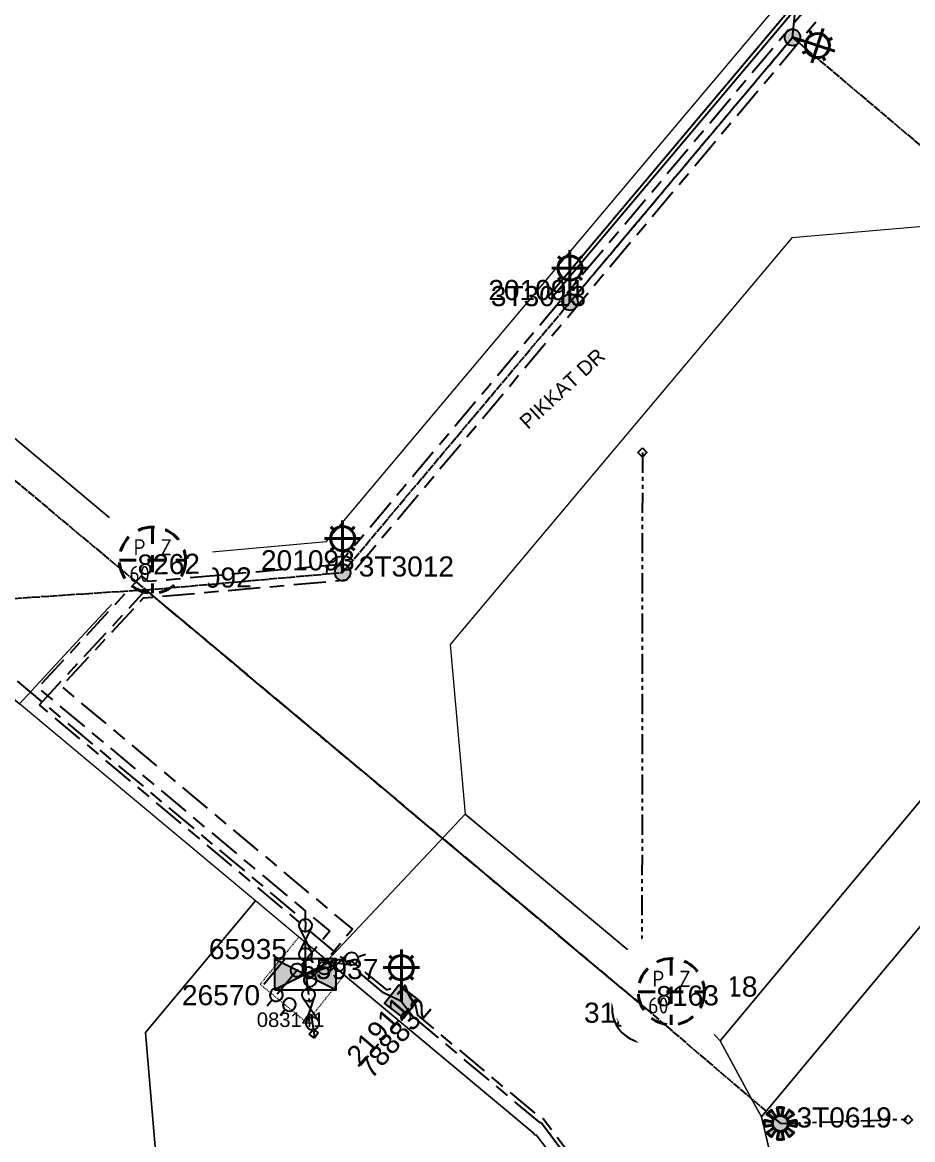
# Model space of a CAD drawing. Header units: metres. Extents: x 268626 to 271256, y 6186812 to 6188765.
# Drawn here: x 269237.5 to 269348.2, y 6187493.2 to 6187632 of the extents above; entities that cross this region are included whole.
import ezdxf
from ezdxf.enums import TextEntityAlignment as Align

# ---------------------------------------------------------------- set-up
doc = ezdxf.new("R2010")
doc.units = ezdxf.units.M
for name, pattern in [('Cable Exist OH', [1, 1, 0]), ('Cable Exist UG', [8.2, 4, -1.2, 1.8, -1.2]), ('Dash', [5, 3, -2]), ('DASHED', [0.75, 0.5, -0.25]), ('HIDDEN2', [0.1875, 0.125, -0.0625]), ('PHANTOMX2', [5, 2.5, -0.5, 0.5, -0.5, 0.5, -0.5])]:
    doc.linetypes.add(name, pattern=pattern)
doc.layers.get('0').update_dxf_attribs({"color": 6})
for name, color, linetype, lineweight in [('Cadastre Land Parcels_SP_EXT', 96, 'Continuous', 15), ('Cadastre Other Property_SP_EXT', 96, 'DASHED', 15), ('Cadastre Roads_SP_EXT', 54, 'Continuous', 15), ('Mains_HV_EXT', 11, 'Continuous', 25), ('Mains_LV_EXT', 161, 'Continuous', 25), ('Mains_SL_EXT', 111, 'Continuous', 25)]:
    doc.layers.add(name, color=color, linetype=linetype, lineweight=lineweight)
for name, color, linetype in [('Equip_HV_EXT', 7, 'Continuous'), ('Equip_LV_EXT', 7, 'Continuous'), ('Equip_SL_EXT', 7, 'Continuous'), ('Equip_SP_SL_EXT', 7, 'Continuous'), ('Services_SP_EXT', 42, 'PHANTOMX2'), ('Sub_SP_EXT', 7, 'Continuous'), ('Sub_SP_TR_HV_LV_EXT', 7, 'Continuous'), ('SupportsOH_SP_TR_HV_LV_SL_EXT', 7, 'Continuous'), ('SupportsUG_SP_LV_SL_EXT', 7, 'Continuous'), ('UG_Details_SP_MISC', 7, 'Continuous')]:
    doc.layers.add(name, color=color, linetype=linetype)
doc.styles.add('COLUMN_LABEL', font='arial.ttf')
doc.styles.add('iecARIAL', font='arial.ttf', dxfattribs={"height": 2})
doc.styles.add('IESYMBOL1', font='isocp.shx')
doc.styles.add('POLE_LABEL', font='arial.ttf', dxfattribs={"height": 2})
doc.styles.add('SLCP_LABEL', font='arial.ttf', dxfattribs={"height": 3.5})
doc.styles.get("Standard").update_dxf_attribs({"font": 'arial.ttf'})
doc.styles.add('SWITCH_LABEL', font='arial.ttf', dxfattribs={"height": 2.5})

# ---------------------------------------------------------------- blocks, each defined once
blk = doc.blocks.new('SUB_POLE_EXT')
blk.add_wipeout([(0, 4.22), (0.42, 4.2), (0.83, 4.14), (1.21, 4.05), (1.62, 3.9), (1.99, 3.72), (2.35, 3.51), (2.68, 3.26), (2.99, 2.99), (3.28, 2.66), (3.52, 2.34), (3.76, 1.92), (3.9, 1.62), (4.04, 1.23), (4.18, 0.63), (4.22, 0), (4.18, -0.61), (4.06, -1.15), (3.9, -1.62), (3.58, -2.24), (3.22, -2.73), (2.97, -3.01), (2.68, -3.26), (2.36, -3.5), (2, -3.72), (1.64, -3.89), (1.25, -4.03), (0.82, -4.14), (0.42, -4.2), (0, -4.22), (-0.41, -4.2), (-0.8, -4.15), (-1.21, -4.05), (-1.62, -3.9), (-1.99, -3.73), (-2.35, -3.51), (-2.68, -3.26), (-2.96, -3.02), (-3.23, -2.72), (-3.51, -2.35), (-3.71, -2.01), (-3.91, -1.6), (-4.05, -1.21), (-4.16, -0.76), (-4.22, -0.14), (-4.21, 0.39), (-4.14, 0.83), (-4.03, 1.27), (-3.9, 1.63), (-3.71, 2.02), (-3.5, 2.37), (-3.28, 2.67), (-2.99, 2.99), (-2.68, 3.27), (-2.33, 3.52), (-1.98, 3.73), (-1.63, 3.9), (-1.2, 4.05), (-0.78, 4.15), (-0.4, 4.21)])
blk.add_line((2.16, 0.48), (2.16, 0.48, 0))
blk.add_lwpolyline([(-4.22, 0, 1), (4.22, 0, 1)], format="xyb", close=True)
blk.add_lwpolyline([(2.14, 0.52), (0, 4.22), (-3.66, -2.11), (3.66, -2.11)], close=True)
for tag, height, flags, p in [('ASSET_NUM', 2.5, 8, (2, 2)), ('STREET_CODE', 0.2, 9, (1.5, 0)), ('CONSTRUCTED_VOLTAGE', 0.2, 9, (1.5, -0.2)), ('OPERATING_VOLTAGE', 0.2, 9, (1.5, -0.6)), ('OPERATED_BY', 0.2, 9, (1.5, -0.8)), ('ORIENTATION', 0.2, 9, (1.5, -1.2)), ('OWNED_BY', 0.2, 9, (1.5, -1.4)), ('NO_PHASES', 0.2, 9, (1.5, -0.4)), ('MAINTAINED_BY', 0.2, 9, (1.5, -1)), ('SECONDARY_VOLTAGE', 0.2, 9, (1.5, -1.6)), ('STATE', 0.2, 9, (1.5, -1.8)), ('SUBSTATION_TYPE', 0.2, 9, (1.5, -2)), ('STREETNAME', 0.2, 9, (1.5, -2.8)), ('USAGE', 0.2, 9, (1.5, -2.2)), ('LEGEND', 0.2, 9, (1.5, -2.4)), ('LOCATION', 0.2, 9, (1.5, -2.6)), ('SUBURB', 0.2, 9, (1.5, -3)), ('Z', 0.2, 1, (1.5, -3.4)), ('NOTES', 0.2, 9, (1.5, -3.2))]:
    blk.add_attdef(tag, text='', height=height, dxfattribs=dict(flags=flags)).set_placement(p, align=Align.MIDDLE_LEFT)
blk = doc.blocks.new('SUB_PADMOUNT_EXT')
for points in [[(0, 0), (-3.84, 1.92), (-3.84, -1.92)], [(0, 0), (3.84, 1.92), (3.84, -1.92)]]:
    blk.add_hatch(color=256).paths.add_polyline_path(points)
for p, q in [((3.84, 1.92), (-3.84, -1.92)), ((-3.84, 1.92), (3.84, -1.92))]:
    blk.add_line(p, q)
blk.add_lwpolyline([(-3.84, -1.92), (3.84, -1.92), (3.84, 1.92), (-3.84, 1.92)], close=True)
for tag, height, flags, p in [('ASSET_NUM', 2.5, 8, (2, 2)), ('STREET_CODE', 0.2, 9, (1.5, 0)), ('CONSTRUCTED_VOLTAGE', 0.2, 9, (1.5, -0.2)), ('OPERATING_VOLTAGE', 0.2, 9, (1.5, -0.6)), ('ORIENTATION', 0.2, 9, (1.5, -0.8)), ('OWNED_BY', 0.2, 9, (1.5, -1)), ('OPERATED_BY', 0.2, 9, (1.5, -1.2)), ('NO_PHASES', 0.2, 9, (1.5, -0.4)), ('MAINTAINED_BY', 0.2, 9, (1.5, -1.4)), ('SECONDARY_VOLTAGE', 0.2, 9, (1.5, -1.6)), ('STATE', 0.2, 9, (1.5, -1.8)), ('SUBSTATION_TYPE', 0.2, 9, (1.5, -2.2)), ('PARENT', 0.2, 9, (1.5, -2)), ('USAGE', 0.2, 9, (1.5, -2.4)), ('LEGEND', 0.2, 9, (1.5, -2.6)), ('LOCATION', 0.2, 9, (1.5, -2.8)), ('STREETNAME', 0.2, 9, (1.5, -3)), ('SUBURB', 0.2, 9, (1.5, -3.2)), ('Z', 0.2, 1, (1.5, -3.6)), ('NOTES', 0.2, 9, (1.5, -3.4))]:
    blk.add_attdef(tag, text='', height=height, dxfattribs=dict(flags=flags)).set_placement(p, align=Align.MIDDLE_LEFT)
blk = doc.blocks.new('COLUMN_EXT')
blk.add_hatch(color=256).paths.add_polyline_path([(-1.49, 1.48), (-1.49, -1.49), (1.48, -1.49), (1.48, 1.48)])
blk.add_lwpolyline([(-1.49, -1.49), (1.48, -1.49), (1.48, 1.48), (-1.49, 1.48)], close=True)
for tag, height, style, flags, p in [('ASSET_NUM', 2.5, 'COLUMN_LABEL', 8, (2, 2)), ('STRUCTURE_PLANT_NUMBER', 0.2, 'POLE_LABEL', 9, (1.81, 0.03)), ('STREET_CODE', 0.2, 'COLUMN_LABEL', 9, (1.81, -0.2))]:
    blk.add_attdef(tag, text='', height=height, dxfattribs=dict(style=style, flags=flags)).set_placement(p, align=Align.MIDDLE_LEFT)
at = {"flags": 9}
for tag, p in [('COLUMN_TYPE', (1.81, -0.4)), ('OWNED_BY', (1.81, -0.6)), ('STATE', (1.81, -0.8)), ('USAGE', (1.81, -1)), ('LEGEND', (1.81, -1.2)), ('LOCATION', (1.81, -1.4)), ('STREETNAME', (1.81, -1.6)), ('SUBURB', (1.81, -1.8)), ('NOTES', (1.81, -2))]:
    blk.add_attdef(tag, text='', height=0.2, dxfattribs=at).set_placement(p, align=Align.MIDDLE_LEFT)
at = {"flags": 1}
blk.add_attdef('Z', (1.81, -2.35), '', height=0.2, dxfattribs=at)
blk = doc.blocks.new('LV_OH_LINKS_DISTFUSE_EXT')
for p, q in [((0, 0), (0.96, 0)), ((3.84, 0), (4.8, 0))]:
    blk.add_line(p, q)
blk.add_lwpolyline([(3.84, -1.2), (3.84, 1.2), (0.96, -1.2), (0.96, 1.2)], close=True)
at = {"flags": 9}
for tag, p in [('ACTUAL_STATUS', (0, 0)), ('CONSTRUCTED_VOLTAGE', (0, -0.2)), ('OPERATING_VOLTAGE', (0, -0.6)), ('ORIENTATION', (0, -0.8)), ('OWNED_BY', (0, -1)), ('STATE', (0, -1.2)), ('SWITCH_TYPE', (0, -1.4)), ('NO_PHASES', (0, -0.4)), ('USAGE', (0, -1.6)), ('NOTES', (0, -1.8))]:
    blk.add_attdef(tag, text='', height=0.2, dxfattribs=at).set_placement(p, align=Align.MIDDLE_LEFT)
at = {"flags": 1}
blk.add_attdef('Z', (0, 0), '', height=0.2, dxfattribs=at)
blk = doc.blocks.new('SL_LANTERN_EXT')
at = {"lineweight": 40}
for p, q in [((-1.46, 5.68), (-1.06, 5.28)), ((0, 1.97), (0, 6.47)), ((1.46, 5.68), (1.06, 5.28)), ((-2.25, 4.22), (2.25, 4.22)), ((-1.46, 2.76), (-1.06, 3.16)), ((1.46, 2.76), (1.06, 3.16)), ((0, 0), (0, 2.72))]:
    blk.add_line(p, q, dxfattribs=at)
blk.add_circle((0, 4.22), 1.5, dxfattribs=at)
at = {"style": 'iecARIAL', "flags": 8}
blk.add_attdef('ASSET_NUM', (1.5, 1.5), '', height=2.5, dxfattribs=at)
for tag, p, height, flags in [('CONSTRUCTED_VOLTAGE', (0.98, -0.65), 0.2, 9), ('CONTROL_TYPE', (0.98, -0.85), 0.2, 9), ('LANTERN_PURPOSE', (0.98, -1.05), 0.2, 9), ('LANTERN_TYPE', (0.98, -1.25), 0.2, 9), ('NO_PHASES', (0.98, -1.45), 0.2, 9), ('LNUMBER', (2.18, -3.25), 2.5, 8), ('OPERATING_VOLTAGE', (0.98, -1.65), 0.2, 9), ('ORIENTATION', (0.98, -1.85), 0.2, 9), ('OWNED_BY', (0.98, -2.05), 0.2, 9), ('STATE', (0.98, -2.25), 0.2, 9), ('USAGE', (0.98, -2.45), 0.2, 9), ('CEXIST', (0.98, -2.65), 0.2, 9), ('CNEW', (0.98, -2.85), 0.2, 9), ('CNUMBER', (0.98, -3.05), 0.2, 9), ('CREMOVE', (0.98, -3.25), 0.2, 9), ('CREPLACE', (0.98, -3.45), 0.2, 9), ('LKINGHEIGHT', (0.98, -3.65), 0.2, 9), ('LBRACKET', (0.98, -3.85), 0.2, 9), ('LBRACKETVOCAB', (0.98, -4.05), 0.2, 9), ('LCATEGORY', (0.98, -4.25), 0.2, 9), ('LCHARGE1', (0.98, -4.45), 0.2, 9), ('LCHARGE1PERCENT', (0.98, -4.65), 0.2, 9), ('LCHARGE2', (0.98, -4.85), 0.2, 9), ('LCHARGE2PERCENT', (0.98, -5.05), 0.2, 9), ('LCHARGE3', (0.98, -5.25), 0.2, 9), ('LCHARGE3PERCENT', (0.98, -5.45), 0.2, 9), ('LEXIST', (0.98, -5.65), 0.2, 9), ('LLAMP', (0.98, -5.85), 0.2, 9), ('LLAMPVOCAB', (0.98, -6.05), 0.2, 9), ('LMAST', (0.98, -6.25), 0.2, 9), ('LMASTVOCAB', (0.98, -6.45), 0.2, 9), ('LNEW', (0.98, -6.65), 0.2, 9), ('LANTNUMBER', (0.98, -6.85), 0.2, 9), ('LOUTREACH', (0.98, -7.25), 0.2, 9), ('LOUTREACHVOCAB', (0.98, -7.45), 0.2, 9), ('LRATECODE', (0.98, -7.65), 0.2, 9), ('LREMOVE', (0.98, -7.85), 0.2, 9), ('LREPLACE', (0.98, -8.05), 0.2, 9), ('LTYPE', (0.98, -8.25), 0.2, 9), ('LTYPEVOCAB', (0.98, -8.45), 0.2, 9), ('STREETNAME', (0.98, -9.25), 0.2, 9), ('SUBURB', (0.98, -9.45), 0.2, 1), ('LEGEND', (0.98, -8.65), 0.2, 9), ('LOCATION', (0.98, -8.85), 0.2, 9), ('NOTES', (0.98, -9.05), 0.2, 9)]:
    blk.add_attdef(tag, p, '', height=height, dxfattribs=dict(flags=flags))
blk = doc.blocks.new('*U226')
at = {"lineweight": 40}
for p, q in [((0, 0), (1.68, -0.55)), ((2.16, 0.83), (2.42, 0.33)), ((3.8, 1.13), (2.4, -3.15)), ((0.96, -0.31), (5.24, -1.71)), ((4.94, -0.08), (4.44, -0.33)), ((1.26, -1.94), (1.76, -1.69)), ((4.03, -2.85), (3.78, -2.35))]:
    blk.add_line(p, q, dxfattribs=at)
blk.add_circle((3.1, -1.01), 1.5, dxfattribs=at)
at = {"style": 'iecARIAL', "flags": 8}
blk.add_attdef('ASSET_NUM', (1.5, 1.5), '', height=2.5, dxfattribs=at)
for tag, p, height, flags in [('CONSTRUCTED_VOLTAGE', (0.98, -0.65), 0.2, 9), ('CONTROL_TYPE', (0.98, -0.85), 0.2, 9), ('LANTERN_PURPOSE', (0.98, -1.05), 0.2, 9), ('LANTERN_TYPE', (0.98, -1.25), 0.2, 9), ('NO_PHASES', (0.98, -1.45), 0.2, 9), ('LNUMBER', (2.18, -3.25), 2.5, 8), ('OPERATING_VOLTAGE', (0.98, -1.65), 0.2, 9), ('ORIENTATION', (0.98, -1.85), 0.2, 9), ('OWNED_BY', (0.98, -2.05), 0.2, 9), ('STATE', (0.98, -2.25), 0.2, 9), ('USAGE', (0.98, -2.45), 0.2, 9), ('CEXIST', (0.98, -2.65), 0.2, 9), ('CNEW', (0.98, -2.85), 0.2, 9), ('CNUMBER', (0.98, -3.05), 0.2, 9), ('CREMOVE', (0.98, -3.25), 0.2, 9), ('CREPLACE', (0.98, -3.45), 0.2, 9), ('LKINGHEIGHT', (0.98, -3.65), 0.2, 9), ('LBRACKET', (0.98, -3.85), 0.2, 9), ('LBRACKETVOCAB', (0.98, -4.05), 0.2, 9), ('LCATEGORY', (0.98, -4.25), 0.2, 9), ('LCHARGE1', (0.98, -4.45), 0.2, 9), ('LCHARGE1PERCENT', (0.98, -4.65), 0.2, 9), ('LCHARGE2', (0.98, -4.85), 0.2, 9), ('LCHARGE2PERCENT', (0.98, -5.05), 0.2, 9), ('LCHARGE3', (0.98, -5.25), 0.2, 9), ('LCHARGE3PERCENT', (0.98, -5.45), 0.2, 9), ('LEXIST', (0.98, -5.65), 0.2, 9), ('LLAMP', (0.98, -5.85), 0.2, 9), ('LLAMPVOCAB', (0.98, -6.05), 0.2, 9), ('LMAST', (0.98, -6.25), 0.2, 9), ('LMASTVOCAB', (0.98, -6.45), 0.2, 9), ('LNEW', (0.98, -6.65), 0.2, 9), ('LANTNUMBER', (0.98, -6.85), 0.2, 9), ('LOUTREACH', (0.98, -7.25), 0.2, 9), ('LOUTREACHVOCAB', (0.98, -7.45), 0.2, 9), ('LRATECODE', (0.98, -7.65), 0.2, 9), ('LREMOVE', (0.98, -7.85), 0.2, 9), ('LREPLACE', (0.98, -8.05), 0.2, 9), ('LTYPE', (0.98, -8.25), 0.2, 9), ('LTYPEVOCAB', (0.98, -8.45), 0.2, 9), ('STREETNAME', (0.98, -9.25), 0.2, 9), ('SUBURB', (0.98, -9.45), 0.2, 1), ('LEGEND', (0.98, -8.65), 0.2, 9), ('LOCATION', (0.98, -8.85), 0.2, 9), ('NOTES', (0.98, -9.05), 0.2, 9)]:
    blk.add_attdef(tag, p, '', height=height, dxfattribs=dict(flags=flags))
blk = doc.blocks.new('SL_NIGHTWATCH_EXT')
at = {"lineweight": 40}
h = blk.add_hatch(color=256, dxfattribs=at)
h.paths.add_polyline_path([(0.39, 1.96, 0.098491), (-0.39, 1.96), (-0.2, 0.98, -0.098491), (0.19, 0.98)])
h.paths.add_polyline_path([(0.55, 0.83, -0.098491), (0.83, 0.56), (1.66, 1.11, 0.098491), (1.11, 1.66)])
h.paths.add_polyline_path([(0.98, 0.2, -0.098491), (0.98, -0.19), (1.96, -0.39, 0.098491), (1.96, 0.39)])
h.paths.add_polyline_path([(0.83, -0.55, -0.098491), (0.56, -0.83), (1.11, -1.66, 0.098491), (1.66, -1.11)])
h.paths.add_polyline_path([(-0.19, -0.98), (-0.39, -1.96, 0.098491), (0.39, -1.96), (0.2, -0.98, -0.098491)])
h.paths.add_polyline_path([(-0.83, -0.56), (-1.66, -1.11, 0.098491), (-1.11, -1.66), (-0.55, -0.83, -0.098491)])
h.paths.add_polyline_path([(-0.98, 0.19), (-1.96, 0.39, 0.098491), (-1.96, -0.39), (-0.98, -0.2, -0.098491)])
h.paths.add_polyline_path([(-1.11, 1.66, 0.098491), (-1.66, 1.11), (-0.83, 0.55, -0.098491), (-0.56, 0.83)])
for p, q in [((-1.16, 1.63), (-1.16, 1.63, 0)), ((-1.1, 1.64), (-1.1, 1.64, 0)), ((1.08, 1.63), (1.08, 1.63, 0)), ((-0.86, -0.57), (-0.86, -0.57, 0)), ((0.82, -0.57), (0.82, -0.57, 0)), ((1.96, -0.37), (1.96, -0.37, 0)), ((1.13, -1.65), (1.13, -1.65, 0))]:
    blk.add_line(p, q, dxfattribs=at)
for points in [[(-0.56, 0.83, 0.098491), (-0.83, 0.55), (-1.66, 1.11, -0.098491), (-1.11, 1.66)], [(-0.2, 0.98, -0.098491), (0.19, 0.98), (0.39, 1.96, 0.098491), (-0.39, 1.96)], [(0.83, 0.56), (1.66, 1.11, 0.098491), (1.11, 1.66), (0.55, 0.83, -0.098491)], [(-0.98, 0.19, 0.098491), (-0.98, -0.2), (-1.96, -0.39, -0.098491), (-1.96, 0.39)], [(0.98, -0.19), (1.96, -0.39, 0.098491), (1.96, 0.39), (0.98, 0.2, -0.098491)], [(-0.83, -0.56, 0.098491), (-0.55, -0.83), (-1.11, -1.66, -0.098491), (-1.66, -1.11)], [(0.2, -0.98), (0.39, -1.96, -0.098491), (-0.39, -1.96), (-0.19, -0.98, 0.098491)], [(0.56, -0.83), (1.11, -1.66, 0.098491), (1.66, -1.11), (0.83, -0.55, -0.098491)]]:
    blk.add_lwpolyline(points, format="xyb", close=True, dxfattribs=at)
blk.add_circle((0, 0), 1, dxfattribs=at)
blk = doc.blocks.new('CCP_EXT')
at = {"flags": 9}
for tag, p in [('LEGEND', (0, -1.4)), ('STATE', (0, -1.8)), ('LIFE_SUPPORT', (0, -1.6)), ('NOTES', (0, -2))]:
    blk.add_attdef(tag, text='', height=0.2, dxfattribs=at).set_placement(p, align=Align.MIDDLE_LEFT)
blk.add_wipeout([(0, 0.57), (0.57, 0), (0, -0.57), (-0.57, 0)])
blk.add_lwpolyline([(-0.57, 0), (0, 0.57), (0.57, 0), (0, -0.57), (-0.57, 0)])
at = {"flags": 1}
blk.add_attdef('Z', (0, 0), '', height=0.2, dxfattribs=at)
at = {"flags": 9}
for tag, p in [('CCP_TYPE', (0, 0)), ('CONSTRUCTED_VOLTAGE', (0, -0.2)), ('OPERATING_VOLTAGE', (0, -0.6)), ('ORIENTATION', (0, -0.8)), ('OWNED_BY', (0, -1)), ('NO_PHASES', (0, -0.4)), ('USAGE', (0, -1.2))]:
    blk.add_attdef(tag, text='', height=0.2, dxfattribs=at).set_placement(p, align=Align.MIDDLE_LEFT)
blk = doc.blocks.new('POLE_EXT')
blk.add_hatch(color=256).paths.add_polyline_path([(-1, 0, 1), (1, 0, 1)])
blk.add_lwpolyline([(-1, 0, 1), (1, 0, 1)], format="xyb", close=True)
at = {"flags": 8}
blk.add_attdef('pNumber', text='', height=2, dxfattribs=at).set_placement((3, 2.5), align=Align.MIDDLE_CENTER)
at = {"style": 'POLE_LABEL', "flags": 9}
for tag, p in [('STRUCTURE_PLANT_NUMBER', (1.35, 0.03)), ('STREET_CODE', (1.35, -0.2))]:
    blk.add_attdef(tag, text='', height=0.2, dxfattribs=at).set_placement(p, align=Align.MIDDLE_LEFT)
at = {"flags": 9}
for tag, p in [('OWNED_BY', (1.35, -0.4)), ('SPECIAL_USE', (1.35, -0.8)), ('STATE', (1.35, -1)), ('cLV', (1.35, -1.4)), ('PARENT', (1.35, -0.6)), ('USAGE', (1.35, -1.2)), ('hDepth', (1.35, -1.6)), ('hDia', (1.35, -1.8)), ('cHV', (1.35, -2)), ('LBRACKET', (1.35, -2.2)), ('LExisting', (1.35, -2.4)), ('LANTNUMBER', (1.35, -2.6)), ('LOther', (1.35, -2.8)), ('cLinedev', (1.35, -3.4)), ('pExisting', (1.35, -3.8)), ('LRemove', (1.35, -3)), ('LEGEND', (1.35, -3.2)), ('LOCATION', (1.35, -3.6)), ('PFNUMBER', (1.35, -4)), ('NEWPFNUMBER', (1.35, -4.2)), ('pFooting', (1.35, -4.4)), ('pNew', (1.35, -4.6)), ('pRelocate', (1.35, -5)), ('pRemove', (1.35, -5.2)), ('pReplace', (1.35, -5.4)), ('pStay', (1.35, -5.6)), ('pType', (1.35, -5.8)), ('cspan', (1.35, -6)), ('STREETNAME', (1.35, -6.2)), ('SUBURB', (1.35, -6.4)), ('OPERATED_BY', (1.36, -7.01)), ('NOTES', (1.35, -6.6)), ('MAINTAINED_BY', (1.36, -6.81))]:
    blk.add_attdef(tag, text='', height=0.2, dxfattribs=at).set_placement(p, align=Align.MIDDLE_LEFT)
at = {"flags": 1}
blk.add_attdef('Z', (1.35, -7.33), '', height=0.2, dxfattribs=at)
blk = doc.blocks.new('LV_UG_DFUSE_CLOSED_EXT')
for points in [[(1, 0), (0, 0)], [(5.04, 0.73), (2.16, -0.72)], [(5.05, -0.71), (2.16, 0.72)], [(6.2, 0.01), (7.2, 0.01)]]:
    blk.add_lwpolyline(points)
for centre in [(1.8, 0), (5.4, 0.01)]:
    blk.add_circle(centre, 0.8)
at = {"flags": 9}
for tag, p in [('ACTUAL_STATUS', (0, 0)), ('CONSTRUCTED_VOLTAGE', (0, -0.2)), ('OPERATING_VOLTAGE', (0, -0.6)), ('ORIENTATION', (0, -0.8)), ('STATE', (0, -1)), ('SWITCH_TYPE', (0, -1.2)), ('NO_PHASES', (0, -0.4)), ('USAGE', (0, -1.4)), ('NOTES', (0, -1.6))]:
    blk.add_attdef(tag, text='', height=0.2, dxfattribs=at).set_placement(p, align=Align.MIDDLE_LEFT)
at = {"flags": 1}
blk.add_attdef('Z', (0, 0), '', height=0.2, dxfattribs=at)
blk = doc.blocks.new('SWG_HOLEC_SU_EXT')
blk.add_line((1.8, -2), (5.8, -2))
for points in [[(1, 0), (0, 0)], [(6.6, 0), (7.6, 0)]]:
    blk.add_lwpolyline(points)
for points in [[(1.8, -0.8, 1), (1.8, 0.8, 1)], [(5.8, -0.8, 1), (5.8, 0.8, 1)]]:
    blk.add_lwpolyline(points, format="xyb", close=True)
at = {"style": 'SWITCH_LABEL', "flags": 8}
blk.add_attdef('ASSET_NUM', text='', height=2.5, rotation=179.9544, dxfattribs=at).set_placement((-2.4, 0), align=Align.MIDDLE_LEFT)
at = {"flags": 1}
blk.add_attdef('Z', (0, 0), '', height=0.2, dxfattribs=at)
at = {"flags": 9}
for tag, p in [('ACTUAL_STATUS', (0, -0.4)), ('CONSTRUCTED_VOLTAGE', (0, -0.6)), ('OPERATING_VOLTAGE', (0, -1)), ('ORIENTATION', (0, -1.2)), ('OWNED_BY', (0, -1.4)), ('NO_PHASES', (0, -0.8)), ('STATE', (0, -1.8)), ('SWITCH_TYPE', (0, -2)), ('STREETNAME', (0, -2.6)), ('SUBURB', (0, -2.8)), ('PARENT', (0, -1.6)), ('USAGE', (0, -2.2)), ('LOCATION', (0, -2.4)), ('NOTES', (0, -3))]:
    blk.add_attdef(tag, text='', height=0.2, dxfattribs=at).set_placement(p, align=Align.MIDDLE_LEFT)
at = {"style": 'SWITCH_LABEL', "flags": 9}
blk.add_attdef('STREET_CODE', text='', height=0.2, dxfattribs=at).set_placement((0, -0.2), align=Align.MIDDLE_LEFT)
blk = doc.blocks.new('SLCP_ZELL_EXT')
blk.add_wipeout([(-0.24, 7.5), (-0.71, 7.47), (-1.17, 7.41), (-1.64, 7.32), (-2.09, 7.21), (-2.54, 7.06), (-2.98, 6.89), (-3.41, 6.69), (-3.82, 6.46), (-4.22, 6.21), (-4.6, 5.93), (-4.96, 5.63), (-5.31, 5.31), (-5.63, 4.96), (-5.93, 4.6), (-6.21, 4.22), (-6.46, 3.82), (-6.69, 3.41), (-6.89, 2.98), (-7.06, 2.54), (-7.21, 2.09), (-7.32, 1.64), (-7.41, 1.17), (-7.47, 0.71), (-7.5, 0.24), (-7.5, -0.24), (-7.47, -0.71), (-7.41, -1.17), (-7.32, -1.64), (-7.21, -2.09), (-7.06, -2.54), (-6.89, -2.98), (-6.69, -3.41), (-6.46, -3.82), (-6.21, -4.22), (-5.93, -4.6), (-5.63, -4.96), (-5.31, -5.31), (-4.96, -5.63), (-4.6, -5.93), (-4.22, -6.21), (-3.82, -6.46), (-3.41, -6.69), (-2.98, -6.89), (-2.54, -7.06), (-2.09, -7.21), (-1.64, -7.32), (-1.17, -7.41), (-0.71, -7.47), (-0.24, -7.5), (0.24, -7.5), (0.71, -7.47), (1.17, -7.41), (1.64, -7.32), (2.09, -7.21), (2.54, -7.06), (2.98, -6.89), (3.41, -6.69), (3.82, -6.46), (4.22, -6.21), (4.6, -5.93), (4.96, -5.63), (5.31, -5.31), (5.63, -4.96), (5.93, -4.6), (6.21, -4.22), (6.46, -3.82), (6.69, -3.41), (6.89, -2.98), (7.06, -2.54), (7.21, -2.09), (7.32, -1.64), (7.41, -1.17), (7.47, -0.71), (7.5, -0.24), (7.5, 0.24), (7.47, 0.71), (7.41, 1.17), (7.32, 1.64), (7.21, 2.09), (7.06, 2.54), (6.89, 2.98), (6.69, 3.41), (6.46, 3.82), (6.21, 4.22), (5.93, 4.6), (5.63, 4.96), (5.31, 5.31), (4.96, 5.63), (4.6, 5.93), (4.22, 6.21), (3.82, 6.46), (3.41, 6.69), (2.98, 6.89), (2.54, 7.06), (2.09, 7.21), (1.64, 7.32), (1.17, 7.41), (0.71, 7.47), (0.24, 7.5)])
at = {"linetype": 'Dash', "lineweight": 40, "ltscale": 0.7}
for p, q in [((0, 4.11), (0, -4.11)), ((-4.11, 0), (4.11, 0))]:
    blk.add_line(p, q, dxfattribs=at)
blk.add_circle((0, 0), 4.11, dxfattribs=at)
at = {"lineweight": 40, "style": 'IESYMBOL1'}
for s, p in [('P', (-1.6, 0)), ('Z', (1.7, 0)), ('60', (-1.61, -3.31))]:
    blk.add_text(s, height=2, dxfattribs=at).set_placement(p, align=Align.BOTTOM_CENTER)
at = {"style": 'SLCP_LABEL'}
for tag, height, flags, p in [('ASSET_NUM', 2.5, 8, (2, 2)), ('STREET_CODE', 0.2, 9, (0, -0.2))]:
    blk.add_attdef(tag, text='', height=height, dxfattribs=dict(at, flags=flags)).set_placement(p, align=Align.MIDDLE_LEFT)
at = {"flags": 1}
blk.add_attdef('Z', (0, 0), '', height=0.2, dxfattribs=at)
at = {"flags": 9}
for tag, p in [('CONSTRUCTED_VOLTAGE', (0, -0.4)), ('CONTROL_TYPE', (0, -0.6)), ('OPERATING_VOLTAGE', (0, -1)), ('ORIENTATION', (0, -1.2)), ('OWNED_BY', (0, -1.4)), ('NO_PHASES', (0, -0.8)), ('STATE', (0, -2)), ('USAGE', (0, -1.6)), ('LOCATION', (0, -1.8)), ('NOTES', (0, -2.2))]:
    blk.add_attdef(tag, text='', height=0.2, dxfattribs=at).set_placement(p, align=Align.MIDDLE_LEFT)

msp = doc.modelspace()

# ---------------------------------------------------------------- linework, layer by layer
at = {"layer": 'Cadastre Land Parcels_SP_EXT', "linetype": 'Continuous'}
for points in [[(269275.3382, 6187567.5157), (269318.6468, 6187619.0135), (269348.6067, 6187654.6375), (269350.0506, 6187656.3547), (269403.9568, 6187720.4519), (269426.5329, 6187750.716), (269445.2124, 6187757.8986), (269410.8151, 6187857.7646), (269369.9915, 6187827.5846), (269317.7431, 6187765.4765), (269207.277, 6187634.1662), (269205.6185, 6187632.1949), (269208.0998, 6187604.0789), (269231.1731, 6187584.8289), (269254.168, 6187565.6446), (269275.3382, 6187567.5157)], [(269239.1857, 6187398.7069), (269249.9152, 6187410.8873), (269278.978, 6187442.7851), (269256.4626, 6187463.2947), (269252.8455, 6187506.4987), (269266.5084, 6187522.8709), (269237.1584, 6187547.3637), (269184.297, 6187591.4757), (269170.244, 6187590.2357), (269167.7902, 6187587.5562), (269108.2486, 6187522.5117), (269081.3701, 6187496.055), (269160.9993, 6187429.6166), (269222.8993, 6187377.9705), (269239.1857, 6187398.7069)], [(269361.6056, 6187534.6441), (269394.0998, 6187573.62), (269386.4471, 6187580.0556), (269324.2682, 6187505.4755), (269328.6746, 6187497.3655), (269329.4046, 6187496.0215), (269361.6056, 6187534.6441)], [(269436.38, 6187408.9542), (269443.622, 6187419.5874), (269450.2977, 6187430.5837), (269456.3889, 6187441.9156), (269461.033, 6187451.7591), (269361.6056, 6187534.6441), (269329.4046, 6187496.0215), (269332.1244, 6187484.3776), (269431.091, 6187401.8826), (269436.38, 6187408.9542)]]:
    msp.add_lwpolyline(points, close=True, dxfattribs=at)
at = {"layer": 'Cadastre Other Property_SP_EXT', "linetype": 'HIDDEN2'}
msp.add_lwpolyline([(269271.902, 6187518.383), (269267.0804, 6187512.5083), (269267.0804, 6187512.5083), (269272.8701, 6187507.7562), (269277.5992, 6187513.7069), (269271.902, 6187518.383)], close=True, dxfattribs=at)
at = {"layer": 'Cadastre Roads_SP_EXT', "linetype": 'Continuous'}
msp.add_lwpolyline([(269245.8488, 6187556.7028), (269254.168, 6187565.6446), (269231.1731, 6187584.8289), (269208.0999, 6187604.0789), (269192.6876, 6187595.9183), (269184.297, 6187591.4757), (269237.1583, 6187547.3637), (269245.8488, 6187556.7028)], close=True, dxfattribs=at)
at = {"layer": 'Mains_HV_EXT', "linetype": 'Continuous', "flags": 128}
msp.add_lwpolyline([(269278.6593, 6187565.1767, 0.69385987), (269275.3541, 6187563.4117)], format="xyb", dxfattribs=at)
at = {"layer": 'Mains_SL_EXT', "linetype": 'Cable Exist UG'}
msp.add_lwpolyline([(269333.2581, 6187630.1724), (269333.6784, 6187634.3333), (269333.6784, 6187634.3333), (269354.0586, 6187658.7899), (269369.1567, 6187676.6129), (269370.3928, 6187677.4352)], dxfattribs=at)
at = {"layer": 'Mains_SL_EXT', "linetype": 'Cable Exist OH'}
for points in [[(269305.5968, 6187597.2812), (269333.2581, 6187630.1724)], [(269277.3362, 6187563.6766), (269305.5968, 6187597.2813)]]:
    msp.add_lwpolyline(points, dxfattribs=at)
at = {"layer": 'UG_Details_SP_MISC'}
for p, q in [((269302.8264, 6187597.9501), (269381.4718, 6187691.3755)), ((269303.1936, 6187597.641), (269381.839, 6187691.0664)), ((269302.8264, 6187597.9501), (269303.01, 6187597.7955)), ((269303.1936, 6187597.641), (269303.01, 6187597.7955))]:
    msp.add_line(p, q, dxfattribs=at)

# ---------------------------------------------------------------- block references
at = {"layer": 'Equip_HV_EXT'}
ref = msp.add_blockref('SWG_HOLEC_SU_EXT', (269272.8134, 6187515.6349), dxfattribs=dict(at, rotation=230.1547640221919))
ref.add_attrib('ASSET_NUM', '65935', dxfattribs={"layer": '0', "height": 2.5, "style": 'SWITCH_LABEL'}).set_placement((269270.4144, 6187516.8849), align=Align.MIDDLE_RIGHT)
ref = msp.add_blockref('SWG_HOLEC_SU_EXT', (269274.4662, 6187514.4057), dxfattribs=dict(at, rotation=229.7457482888761))
ref.add_attrib('ASSET_NUM', '65937', dxfattribs={"layer": '0', "height": 2.5, "style": 'SWITCH_LABEL'}).set_placement((269272.0672, 6187515.6557), align=Align.TOP_LEFT)
at = {"layer": 'Equip_LV_EXT'}
for p, rotation in [((269272.7099, 6187514.4296), 89.86060694113637), ((269273.3444, 6187513.9459), 18.57864386568349)]:
    msp.add_blockref('LV_UG_DFUSE_CLOSED_EXT', p, dxfattribs=dict(at, rotation=rotation))
at = {"layer": 'Equip_SP_SL_EXT'}
for name, p in [('*U226', (269333.2581, 6187630.1725)), ('SL_NIGHTWATCH_EXT', (269331.7502, 6187495.209)), ('SL_NIGHTWATCH_EXT', (269331.7502, 6187495.209))]:
    msp.add_blockref(name, p, dxfattribs=at)
ref = msp.add_blockref('SL_LANTERN_EXT', (269305.5968, 6187597.2813), dxfattribs=at)
ref.add_attrib('ASSET_NUM', '201094', dxfattribs={"layer": '0', "height": 2.5, "rotation": 359.991741, "style": 'iecARIAL'}).set_placement((269307.0968, 6187598.7813), align=Align.MIDDLE_RIGHT)
ref = msp.add_blockref('SL_LANTERN_EXT', (269277.3364, 6187563.6767), dxfattribs=at)
ref.add_attrib('ASSET_NUM', '201093', dxfattribs={"layer": '0', "height": 2.5, "rotation": 359.869383, "style": 'iecARIAL'}).set_placement((269278.8364, 6187565.1767), align=Align.MIDDLE_RIGHT)
ref = msp.add_blockref('SL_LANTERN_EXT', (269252.8827, 6187561.5076), dxfattribs=at)
ref.add_attrib('ASSET_NUM', '201092', dxfattribs={"layer": '0', "height": 2.5, "rotation": 0.324515, "style": 'iecARIAL'}).set_placement((269254.3827, 6187563.0076), align=Align.MIDDLE_LEFT)
ref = msp.add_blockref('SL_LANTERN_EXT', (269284.6348, 6187510.3489), dxfattribs=at)
ref.add_attrib('ASSET_NUM', '219117', dxfattribs={"layer": '0', "height": 2.5, "rotation": 49.388888, "style": 'iecARIAL'}).set_placement((269286.1348, 6187511.8489), align=Align.MIDDLE_RIGHT)
at = {"layer": 'Sub_SP_EXT'}
ref = msp.add_blockref('SUB_PADMOUNT_EXT', (269272.7083, 6187513.7486), dxfattribs=at)
ref.add_attrib('ASSET_NUM', '26570', dxfattribs={"layer": '0', "height": 2.5}).set_placement((269267.0728, 6187511.1454), align=Align.MIDDLE_RIGHT)
at = {"layer": 'Sub_SP_TR_HV_LV_EXT'}
ref = msp.add_blockref('SUB_POLE_EXT', (269315.054, 6187509.4713), dxfattribs=at)
ref.add_attrib('ASSET_NUM', '31886', dxfattribs={"layer": '0', "height": 2.5}).set_placement((269317.054, 6187510.2213), align=Align.TOP_RIGHT)
at = {"layer": 'SupportsOH_SP_TR_HV_LV_SL_EXT'}
ref = msp.add_blockref('POLE_EXT', (269333.2582, 6187630.1725), dxfattribs=at)
ref.add_attrib('ASSET_NUM', '3T3014', dxfattribs={"layer": '0', "height": 2.5, "style": 'POLE_LABEL'}).set_placement((269330.6347, 6187634.4137), align=Align.MIDDLE_RIGHT)
ref = msp.add_blockref('POLE_EXT', (269305.5968, 6187597.2814), dxfattribs=at)
ref.add_attrib('ASSET_NUM', '3T3013', dxfattribs={"layer": '0', "height": 2.5, "style": 'POLE_LABEL'}).set_placement((269307.5968, 6187598.0314), align=Align.MIDDLE_RIGHT)
ref = msp.add_blockref('POLE_EXT', (269277.3363, 6187563.6766), dxfattribs=at)
ref.add_attrib('ASSET_NUM', '3T3012', dxfattribs={"layer": '0', "height": 2.5, "style": 'POLE_LABEL'}).set_placement((269279.3363, 6187564.4266), align=Align.MIDDLE_LEFT)
ref = msp.add_blockref('POLE_EXT', (269252.8743, 6187561.5147), dxfattribs=at)
ref.add_attrib('ASSET_NUM', '3T0617', dxfattribs={"layer": '0', "height": 2.5, "style": 'POLE_LABEL'}).set_placement((269254.8743, 6187562.2647), align=Align.BOTTOM_CENTER)
ref = msp.add_blockref('POLE_EXT', (269331.7503, 6187495.2091), dxfattribs=at)
ref.add_attrib('ASSET_NUM', '3T0619', dxfattribs={"layer": '0', "height": 2.5, "style": 'POLE_LABEL'}).set_placement((269333.7503, 6187495.9591), align=Align.MIDDLE_LEFT)
at = {"layer": 'SupportsUG_SP_LV_SL_EXT'}
ref = msp.add_blockref('COLUMN_EXT', (269284.6349, 6187510.3489), dxfattribs=dict(at, rotation=232.0626998910579))
ref.add_attrib('ASSET_NUM', '788832', dxfattribs={"layer": '0', "height": 2.5, "rotation": 49.388888, "style": 'COLUMN_LABEL'}).set_placement((269286.6349, 6187511.0989), align=Align.TOP_RIGHT)

# ---------------------------------------------------------------- texts
at = {"layer": 'Cadastre Roads_SP_EXT'}
msp.add_text('PIKKAT DR', height=1.8, rotation=42.622004, dxfattribs=at).set_placement((269300.3589, 6187581.3808))

# ---------------------------------------------------------------- next in the draw order: linework, layer by layer
at = {"layer": 'Cadastre Land Parcels_SP_EXT', "linetype": 'Continuous'}
for points in [[(269386.4471, 6187580.0556), (269354.3122, 6187607.0847), (269333.1787, 6187605.2615), (269290.6923, 6187554.7491), (269292.5555, 6187533.6649), (269317.0201, 6187513.2543), (269317.2172, 6187513.0135), (269322.6413, 6187507.2211), (269324.2682, 6187505.4755), (269386.4471, 6187580.0556)], [(269300.9925, 6187494.0935), (269275.4268, 6187515.428), (269266.5084, 6187522.8709), (269252.8455, 6187506.4987), (269256.4626, 6187463.2947), (269278.978, 6187442.7851), (269302.7166, 6187468.8411), (269306.2786, 6187474.7407), (269307.2292, 6187481.6592), (269305.5203, 6187488.3705), (269301.3723, 6187493.7737), (269301.2801, 6187493.7704), (269300.9925, 6187494.0935)]]:
    msp.add_lwpolyline(points, close=True, dxfattribs=at)
at = {"layer": 'Cadastre Roads_SP_EXT', "linetype": 'Continuous'}
msp.add_lwpolyline([(269332.1244, 6187484.3776), (269329.4045, 6187496.0216), (269329.4045, 6187496.0216), (269328.6746, 6187497.3655), (269324.2682, 6187505.4755), (269322.6413, 6187507.2211), (269317.2173, 6187513.0135), (269317.02, 6187513.2543), (269292.5555, 6187533.6649), (269284.7177, 6187525.3201), (269275.4269, 6187515.4279), (269300.9925, 6187494.0935), (269301.28, 6187493.7703), (269301.3723, 6187493.7736), (269305.5203, 6187488.3704)], dxfattribs=at)
at = {"layer": 'Mains_SL_EXT', "linetype": 'Cable Exist UG'}
msp.add_lwpolyline([(269284.6348, 6187510.3488), (269286.1241, 6187508.4216), (269286.1241, 6187508.4216), (269301.8225, 6187495.3186), (269302.0204, 6187495.3231), (269306.7572, 6187489.013), (269308.4048, 6187483.7613), (269309.1932, 6187482.0509)], dxfattribs=at)

# ---------------------------------------------------------------- next in the draw order: block references
at = {"layer": 'Equip_LV_EXT'}
for p, rotation in [((269314.5328, 6187509.9026), 140.0710897803023), ((269315.4451, 6187508.7935), 299.9167596727241)]:
    msp.add_blockref('LV_OH_LINKS_DISTFUSE_EXT', p, dxfattribs=dict(at, rotation=rotation))
at = {"layer": 'Equip_SL_EXT'}
ref = msp.add_blockref('SLCP_ZELL_EXT', (269253.7018, 6187565.2116), dxfattribs=at)
ref.add_attrib('ASSET_NUM', '8262', dxfattribs={"layer": '0', "height": 2.5, "rotation": 1, "style": 'SLCP_LABEL'}).set_placement((269255.7018, 6187565.9616), align=Align.TOP_CENTER)
at = {"layer": 'Services_SP_EXT', "rotation": 180.0000000000001}
msp.add_blockref('CCP_EXT', (269347.6209, 6187495.6701), dxfattribs=at)
at = {"layer": 'SupportsOH_SP_TR_HV_LV_SL_EXT'}
ref = msp.add_blockref('POLE_EXT', (269315.0541, 6187509.4714), dxfattribs=at)
ref.add_attrib('ASSET_NUM', '3T0618', dxfattribs={"layer": '0', "height": 2.5, "style": 'POLE_LABEL'}).set_placement((269317.0541, 6187510.2214), align=Align.BOTTOM_LEFT)

# ---------------------------------------------------------------- next in the draw order: linework, layer by layer
at = {"layer": 'Mains_HV_EXT', "linetype": 'Cable Exist OH', "flags": 128}
for points in [[(269197.6729, 6187607.5688), (269252.8744, 6187561.5147)], [(269252.8742, 6187561.5147), (269277.3362, 6187563.6766)]]:
    msp.add_lwpolyline(points, dxfattribs=at)
at = {"layer": 'Mains_LV_EXT', "linetype": 'Cable Exist UG', "flags": 128}
msp.add_lwpolyline([(269272.7082, 6187513.7485), (269272.7417, 6187520.2737), (269272.7417, 6187520.2737), (269238.4398, 6187548.8993), (269184.9442, 6187593.5406), (269160.1705, 6187614.2514), (269159.3931, 6187616.165)], dxfattribs=at)
at = {"layer": 'Mains_SL_EXT', "linetype": 'Cable Exist OH'}
for points in [[(269197.6729, 6187607.5688), (269252.8742, 6187561.5147), (269252.8827, 6187561.5077)], [(269252.8742, 6187561.5147), (269277.3362, 6187563.6766)], [(269252.8827, 6187561.5077), (269228.4015, 6187559.881)]]:
    msp.add_lwpolyline(points, dxfattribs=at)
at = {"layer": 'Mains_SL_EXT', "linetype": 'Cable Exist UG'}
msp.add_lwpolyline([(269284.6348, 6187510.3488), (269282.4328, 6187511.4511), (269282.4328, 6187511.4511), (269239.6382, 6187547.2334), (269252.8827, 6187561.5077)], dxfattribs=at)

# ---------------------------------------------------------------- next in the draw order: block references
at = {"layer": 'Services_SP_EXT'}
for p, rotation in [((269314.5938, 6187578.5829), 90.0000000000002), ((269273.7457, 6187506.3746), 277.7137238719634), ((269347.6209, 6187495.6701), 180.0000000000001)]:
    msp.add_blockref('CCP_EXT', p, dxfattribs=dict(at, rotation=rotation))

# ---------------------------------------------------------------- next in the draw order: linework, layer by layer
msp.add_lwpolyline([(269331.7503, 6187495.2091), (269347.4234, 6187495.7359)], dxfattribs=at)

# ---------------------------------------------------------------- next in the draw order: block references
for p, rotation in [((269314.5938, 6187578.5829), 90.0000000000002), ((269273.7457, 6187506.3746), 277.7137238719634)]:
    msp.add_blockref('CCP_EXT', p, dxfattribs=dict(at, rotation=rotation))

# ---------------------------------------------------------------- next in the draw order: linework, layer by layer
at = {"layer": 'Mains_HV_EXT', "linetype": 'Cable Exist OH', "flags": 128}
msp.add_lwpolyline([(269277.3362, 6187563.6766), (269305.5969, 6187597.2813), (269333.2581, 6187630.1724), (269374.4397, 6187595.382), (269406.8219, 6187568.1461)], dxfattribs=at)
at = {"layer": 'Services_SP_EXT'}
for points in [[(269314.5938, 6187578.5829), (269314.5329, 6187509.9026)], [(269272.7495, 6187513.7242), (269273.7457, 6187506.3745)]]:
    msp.add_lwpolyline(points, dxfattribs=at)

# ---------------------------------------------------------------- next in the draw order: block references
at = {"layer": 'Equip_LV_EXT', "rotation": 277.7137238719634}
msp.add_blockref('LV_UG_DFUSE_CLOSED_EXT', (269272.8527, 6187512.9873), dxfattribs=at)

# ---------------------------------------------------------------- next in the draw order: texts
at = {"layer": 'Cadastre Other Property_SP_EXT'}
msp.add_text('083141', height=1.8, dxfattribs=at).set_placement((269266.6645, 6187507.1971))

# ---------------------------------------------------------------- next in the draw order: block references
at = {"layer": 'Equip_SL_EXT'}
ref = msp.add_blockref('SLCP_ZELL_EXT', (269318.1882, 6187511.5797), dxfattribs=at)
ref.add_attrib('ASSET_NUM', '8163', dxfattribs={"layer": '0', "height": 2.5, "rotation": 1, "style": 'SLCP_LABEL'}).set_placement((269320.1882, 6187512.3297), align=Align.TOP_CENTER)

# ---------------------------------------------------------------- next in the draw order: linework, layer by layer
at = {"layer": 'Mains_HV_EXT', "linetype": 'Cable Exist UG', "flags": 128}
for points in [[(269383.651, 6187691.5242), (269355.5781, 6187658.2661), (269353.8601, 6187656.3439), (269330.8432, 6187628.8546), (269276.8368, 6187564.6364), (269253.1978, 6187562.5471), (269252.3403, 6187563.2625), (269239.4659, 6187549.3456), (269275.7266, 6187519.0851), (269272.8394, 6187515.6508), (269272.6999, 6187513.838)], [(269393.4424, 6187681.5513), (269384.5985, 6187689.6247), (269384.5985, 6187689.6247), (269360.025, 6187660.3285), (269358.3459, 6187658.4497), (269331.7053, 6187626.7723), (269277.8357, 6187562.7168), (269252.551, 6187560.4822), (269242.3617, 6187549.5338), (269278.5453, 6187519.3378), (269274.4661, 6187514.4057), (269272.7082, 6187513.7485)]]:
    msp.add_lwpolyline(points, dxfattribs=at)
at = {"layer": 'Mains_HV_EXT', "linetype": 'Cable Exist OH', "flags": 128}
msp.add_lwpolyline([(269315.0541, 6187509.4714), (269252.8742, 6187561.5147)], dxfattribs=at)
at = {"layer": 'Mains_LV_EXT', "linetype": 'Cable Exist UG', "flags": 128}
msp.add_lwpolyline([(269272.7082, 6187513.7485), (269278.3054, 6187515.4857), (269278.3054, 6187515.4857), (269282.7746, 6187511.8173), (269284.3684, 6187512.2402), (269286.1451, 6187510.8705), (269286.64, 6187508.6448), (269286.64, 6187508.6448), (269301.9979, 6187495.8218), (269302.2668, 6187495.8275), (269307.2188, 6187489.231), (269308.7441, 6187484.4812), (269310.5553, 6187482.9755), (269310.5182, 6187481.1247), (269308.9271, 6187479.7602), (269308.9271, 6187479.7602), (269308.151, 6187474.5241), (269304.2066, 6187468.1465), (269292.734, 6187454.8882), (269293.1463, 6187453.384), (269291.7768, 6187451.8663), (269290.0835, 6187452.0352), (269290.0835, 6187452.0352), (269251.2724, 6187409.4805), (269251.6774, 6187407.9632), (269250.3828, 6187406.5248), (269248.6748, 6187406.6327), (269248.6748, 6187406.6327), (269239.2462, 6187395.8422), (269225.6826, 6187378.4187), (269226.7083, 6187376.4802), (269226.7083, 6187376.4802), (269225.529, 6187374.9652), (269222.6616, 6187374.3843)], dxfattribs=at)
at = {"layer": 'Mains_LV_EXT', "linetype": 'Cable Exist OH', "flags": 128}
msp.add_lwpolyline([(269315.0541, 6187509.4714), (269331.7501, 6187495.2091)], dxfattribs=at)
at = {"layer": 'Mains_SL_EXT', "linetype": 'Cable Exist OH'}
msp.add_lwpolyline([(269252.8827, 6187561.5077), (269315.054, 6187509.4714)], dxfattribs=at)

doc.saveas('drawing.dxf')
